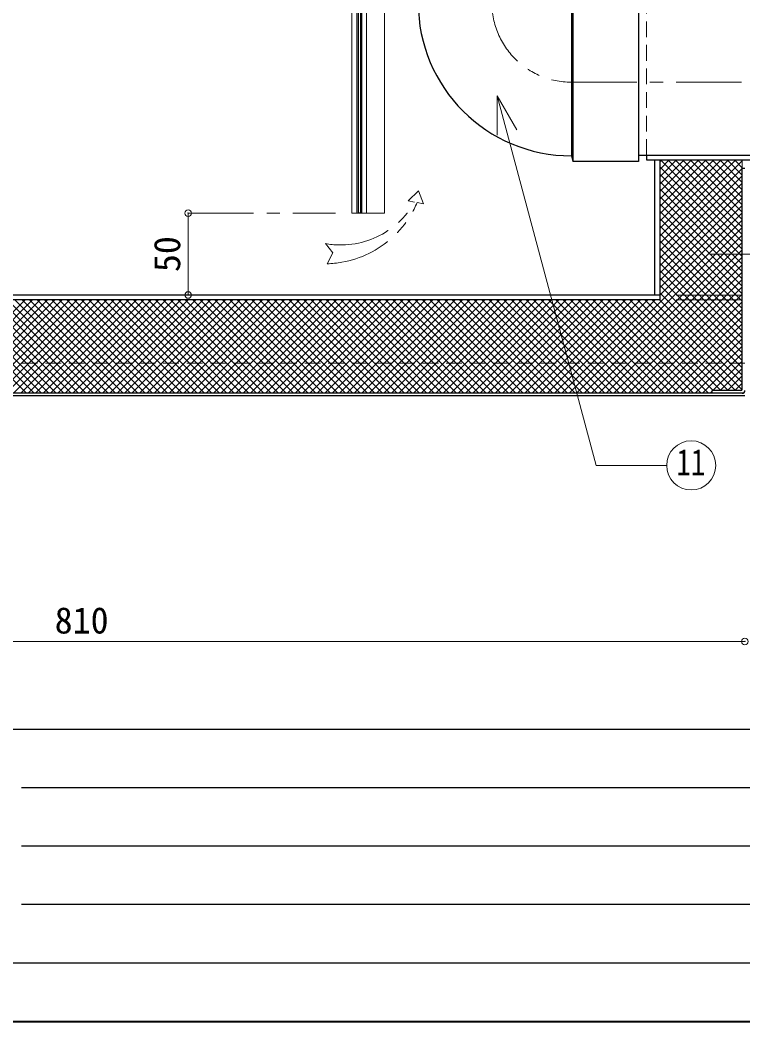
# Model space of a CAD drawing. Units: millimetres at full size, sheet at 1:8; details may follow other scales. Extents: x -1691 to 1549, y -1119 to 1129.
# Drawn here: x -894 to -452, y -1119 to -507 of the extents above; entities that cross this region are included whole.
import ezdxf
from ezdxf.enums import TextEntityAlignment as Align

# ---------------------------------------------------------------- set-up
doc = ezdxf.new("R2010")
doc.units = ezdxf.units.MM
doc.header["$LTSCALE"] = 8
doc.header["$PDMODE"] = 32
doc.header["$PDSIZE"] = 4
doc.linetypes.add('CHAIN1', pattern=[8, 5, -1, 1, -1])
doc.linetypes.add('DASHED1', pattern=[1.8, 1.2, -0.6])
doc.layers.add('0-0_ﾚｲﾔ1', color=4, linetype='Continuous', lineweight=9)
doc.styles.add('ＭＳ ゴシック', font='')
doc.styles.get('ＭＳ ゴシック').set_extended_font_data('MS Gothic')

msp = doc.modelspace()

# ---------------------------------------------------------------- linework, layer by layer
at = {"layer": '0-0_ﾚｲﾔ1', "color": 7, "lineweight": 18}
for p, q in [((-691.137, -624.909), (-691.137, -224.909)), ((-688.137, -624.909), (-688.137, -224.909)), ((-685.137, -237.152), (-685.137, -624.909)), ((-682.137, -237.773), (-682.137, -624.909)), ((-602.369, -553.319), (-602.369, -577.319)), ((-602.369, -553.319), (-590.369, -574.104)), ((-602.369, -553.319), (-541.907, -778.967)), ((-452.737, -597.409), (-452.737, -592.409)), ((-688.137, -624.909), (-691.137, -624.909)), ((-685.137, -624.909), (-682.137, -624.909)), ((-541.907, -778.967), (-498.92, -778.967))]:
    msp.add_line(p, q, dxfattribs=at)
at = {"layer": '0-0_ﾚｲﾔ1', "color": 5, "lineweight": 25}
for p, q in [((-687.387, -224.909), (-687.387, -624.909)), ((-685.887, -225.659), (-685.887, -624.909)), ((-557.137, -455.409), (-557.137, -589.909)), ((-556.137, -496.409), (-556.137, -593.409)), ((-516.137, -496.409), (-516.137, -593.409)), ((-557.137, -589.909), (-556.137, -593.409)), ((-516.137, -593.409), (-556.137, -593.409)), ((-516.137, -589.409), (-427.137, -589.409)), ((-511.137, -589.409), (-511.137, -592.409)), ((-511.137, -592.409), (-427.137, -592.409)), ((-506.137, -674.909), (-506.137, -592.409)), ((-503.137, -592.409), (-503.137, -677.909)), ((-452.737, -597.409), (-451.137, -597.409)), ((-452.737, -732.509), (-452.737, -597.409)), ((-685.887, -624.909), (-687.387, -624.909)), ((-503.137, -674.909), (-1209.137, -674.909)), ((-503.137, -677.909), (-1209.137, -677.909)), ((-471.137, -734.909), (-471.137, -733.309)), ((-453.537, -733.309), (-471.137, -733.309)), ((-451.137, -736.509), (-1261.137, -736.509)), ((-451.937, -734.909), (-1260.337, -734.909))]:
    msp.add_line(p, q, dxfattribs=at)
at = {"layer": '0-0_ﾚｲﾔ1'}
for p, q in [((-671.137, -624.909), (-671.137, -474.909)), ((-503.137, -638.902), (-456.645, -592.409)), ((-503.137, -634.376), (-461.17, -592.409)), ((-503.137, -629.851), (-465.696, -592.409)), ((-503.137, -625.325), (-470.221, -592.409)), ((-503.137, -620.8), (-474.747, -592.409)), ((-503.137, -616.275), (-479.272, -592.409)), ((-503.137, -611.749), (-483.797, -592.409)), ((-503.137, -607.224), (-488.323, -592.409)), ((-503.137, -602.698), (-492.848, -592.409)), ((-503.137, -598.173), (-497.374, -592.409)), ((-503.137, -593.647), (-501.899, -592.409)), ((-503.137, -643.427), (-452.737, -593.027)), ((-502.758, -592.409), (-452.737, -642.43)), ((-498.232, -592.409), (-452.737, -637.904)), ((-493.707, -592.409), (-452.737, -633.379)), ((-489.181, -592.409), (-452.737, -628.853)), ((-484.656, -592.409), (-452.737, -624.328)), ((-480.13, -592.409), (-452.737, -619.802)), ((-475.605, -592.409), (-452.737, -615.277)), ((-471.08, -592.409), (-452.737, -610.751)), ((-466.554, -592.409), (-452.737, -606.226)), ((-462.029, -592.409), (-452.737, -601.7)), ((-457.503, -592.409), (-452.737, -597.175)), ((-452.978, -592.409), (-452.737, -592.649)), ((-503.137, -596.555), (-452.737, -646.955)), ((-503.137, -647.953), (-452.737, -597.553)), ((-503.137, -601.081), (-452.737, -651.481)), ((-503.137, -652.478), (-452.737, -602.078)), ((-503.137, -605.606), (-452.737, -656.006)), ((-503.137, -657.004), (-452.737, -606.604)), ((-503.137, -610.131), (-452.737, -660.531)), ((-503.137, -661.529), (-452.737, -611.129)), ((-503.137, -614.657), (-452.737, -665.057)), ((-503.137, -666.055), (-452.737, -615.655)), ((-503.137, -619.182), (-452.737, -669.582)), ((-503.137, -670.58), (-452.737, -620.18)), ((-503.137, -623.708), (-452.737, -674.108)), ((-791.137, -624.909), (-791.137, -674.909)), ((-688.137, -624.909), (-687.387, -624.909)), ((-685.887, -624.909), (-685.137, -624.909)), ((-682.137, -624.909), (-671.137, -624.909)), ((-558.415, -734.909), (-452.737, -629.231)), ((-503.137, -675.106), (-452.737, -624.706)), ((-503.137, -628.233), (-452.737, -678.633)), ((-553.89, -734.909), (-452.737, -633.757)), ((-503.137, -632.759), (-452.737, -683.159)), ((-549.364, -734.909), (-452.737, -638.282)), ((-503.137, -637.284), (-452.737, -687.684)), ((-503.137, -641.81), (-452.737, -692.21)), ((-544.839, -734.909), (-452.737, -642.808)), ((-540.313, -734.909), (-452.737, -647.333)), ((-503.137, -646.335), (-452.737, -696.735)), ((-535.788, -734.909), (-452.737, -651.859)), ((-503.137, -650.861), (-452.737, -701.261)), ((-531.262, -734.909), (-452.737, -656.384)), ((-503.137, -655.386), (-452.737, -705.786)), ((-503.137, -659.912), (-452.737, -710.312)), ((-526.737, -734.909), (-452.737, -660.91)), ((-522.211, -734.909), (-452.737, -665.435)), ((-503.137, -664.437), (-452.737, -714.837)), ((-517.686, -734.909), (-452.737, -669.961)), ((-503.137, -668.963), (-452.737, -719.363)), ((-947.607, -734.909), (-890.607, -677.909)), ((-946.739, -677.909), (-889.739, -734.909)), ((-943.081, -734.909), (-886.081, -677.909)), ((-942.214, -677.909), (-885.214, -734.909)), ((-938.556, -734.909), (-881.556, -677.909)), ((-937.688, -677.909), (-880.688, -734.909)), ((-934.03, -734.909), (-877.03, -677.909)), ((-933.163, -677.909), (-876.163, -734.909)), ((-929.505, -734.909), (-872.505, -677.909)), ((-928.638, -677.909), (-871.638, -734.909)), ((-924.979, -734.909), (-867.979, -677.909)), ((-924.112, -677.909), (-867.112, -734.909)), ((-920.454, -734.909), (-863.454, -677.909)), ((-919.587, -677.909), (-862.587, -734.909)), ((-915.928, -734.909), (-858.928, -677.909)), ((-915.061, -677.909), (-858.061, -734.909)), ((-911.403, -734.909), (-854.403, -677.909)), ((-910.536, -677.909), (-853.536, -734.909)), ((-906.877, -734.909), (-849.877, -677.909)), ((-906.01, -677.909), (-849.01, -734.909)), ((-902.352, -734.909), (-845.352, -677.909)), ((-901.485, -677.909), (-844.485, -734.909)), ((-897.826, -734.909), (-840.826, -677.909)), ((-896.959, -677.909), (-839.959, -734.909)), ((-893.301, -734.909), (-836.301, -677.909)), ((-892.434, -677.909), (-835.434, -734.909)), ((-888.776, -734.909), (-831.776, -677.909)), ((-887.908, -677.909), (-830.908, -734.909)), ((-884.25, -734.909), (-827.25, -677.909)), ((-883.383, -677.909), (-826.383, -734.909)), ((-879.725, -734.909), (-822.725, -677.909)), ((-878.857, -677.909), (-821.857, -734.909)), ((-875.199, -734.909), (-818.199, -677.909)), ((-874.332, -677.909), (-817.332, -734.909)), ((-870.674, -734.909), (-813.674, -677.909)), ((-869.806, -677.909), (-812.806, -734.909)), ((-866.148, -734.909), (-809.148, -677.909)), ((-865.281, -677.909), (-808.281, -734.909)), ((-861.623, -734.909), (-804.623, -677.909)), ((-860.755, -677.909), (-803.755, -734.909)), ((-857.097, -734.909), (-800.097, -677.909)), ((-856.23, -677.909), (-799.23, -734.909)), ((-852.572, -734.909), (-795.572, -677.909)), ((-851.704, -677.909), (-794.704, -734.909)), ((-848.046, -734.909), (-791.046, -677.909)), ((-847.179, -677.909), (-790.179, -734.909)), ((-843.521, -734.909), (-786.521, -677.909)), ((-842.653, -677.909), (-785.653, -734.909)), ((-838.995, -734.909), (-781.995, -677.909)), ((-838.128, -677.909), (-781.128, -734.909)), ((-834.47, -734.909), (-777.47, -677.909)), ((-833.602, -677.909), (-776.602, -734.909)), ((-829.944, -734.909), (-772.944, -677.909)), ((-829.077, -677.909), (-772.077, -734.909)), ((-825.419, -734.909), (-768.419, -677.909)), ((-824.551, -677.909), (-767.551, -734.909)), ((-820.893, -734.909), (-763.893, -677.909)), ((-820.026, -677.909), (-763.026, -734.909)), ((-816.368, -734.909), (-759.368, -677.909)), ((-815.5, -677.909), (-758.5, -734.909)), ((-811.842, -734.909), (-754.842, -677.909)), ((-810.975, -677.909), (-753.975, -734.909)), ((-807.317, -734.909), (-750.317, -677.909)), ((-806.449, -677.909), (-749.449, -734.909)), ((-802.791, -734.909), (-745.791, -677.909)), ((-801.924, -677.909), (-744.924, -734.909)), ((-798.266, -734.909), (-741.266, -677.909)), ((-797.398, -677.909), (-740.398, -734.909)), ((-793.74, -734.909), (-736.74, -677.909)), ((-792.873, -677.909), (-735.873, -734.909)), ((-789.215, -734.909), (-732.215, -677.909)), ((-788.348, -677.909), (-731.348, -734.909)), ((-784.689, -734.909), (-727.689, -677.909)), ((-783.822, -677.909), (-726.822, -734.909)), ((-780.164, -734.909), (-723.164, -677.909)), ((-779.297, -677.909), (-722.297, -734.909)), ((-775.638, -734.909), (-718.638, -677.909)), ((-774.771, -677.909), (-717.771, -734.909)), ((-771.113, -734.909), (-714.113, -677.909)), ((-770.246, -677.909), (-713.246, -734.909)), ((-766.587, -734.909), (-709.587, -677.909)), ((-765.72, -677.909), (-708.72, -734.909)), ((-762.062, -734.909), (-705.062, -677.909)), ((-761.195, -677.909), (-704.195, -734.909)), ((-757.537, -734.909), (-700.537, -677.909)), ((-756.669, -677.909), (-699.669, -734.909)), ((-753.011, -734.909), (-696.011, -677.909)), ((-752.144, -677.909), (-695.144, -734.909)), ((-748.486, -734.909), (-691.486, -677.909)), ((-747.618, -677.909), (-690.618, -734.909)), ((-743.96, -734.909), (-686.96, -677.909)), ((-743.093, -677.909), (-686.093, -734.909)), ((-739.435, -734.909), (-682.435, -677.909)), ((-738.567, -677.909), (-681.567, -734.909)), ((-734.909, -734.909), (-677.909, -677.909)), ((-734.042, -677.909), (-677.042, -734.909)), ((-730.384, -734.909), (-673.384, -677.909)), ((-729.516, -677.909), (-672.516, -734.909)), ((-725.858, -734.909), (-668.858, -677.909)), ((-724.991, -677.909), (-667.991, -734.909)), ((-721.333, -734.909), (-664.333, -677.909)), ((-720.465, -677.909), (-663.465, -734.909)), ((-716.807, -734.909), (-659.807, -677.909)), ((-715.94, -677.909), (-658.94, -734.909)), ((-712.282, -734.909), (-655.282, -677.909)), ((-711.414, -677.909), (-654.414, -734.909)), ((-707.756, -734.909), (-650.756, -677.909)), ((-706.889, -677.909), (-649.889, -734.909)), ((-703.231, -734.909), (-646.231, -677.909)), ((-702.363, -677.909), (-645.363, -734.909)), ((-698.705, -734.909), (-641.705, -677.909)), ((-697.838, -677.909), (-640.838, -734.909)), ((-694.18, -734.909), (-637.18, -677.909)), ((-693.312, -677.909), (-636.312, -734.909)), ((-689.654, -734.909), (-632.654, -677.909)), ((-688.787, -677.909), (-631.787, -734.909)), ((-685.129, -734.909), (-628.129, -677.909)), ((-684.261, -677.909), (-627.261, -734.909)), ((-680.603, -734.909), (-623.603, -677.909)), ((-679.736, -677.909), (-622.736, -734.909)), ((-676.078, -734.909), (-619.078, -677.909)), ((-675.21, -677.909), (-618.21, -734.909)), ((-671.552, -734.909), (-614.552, -677.909)), ((-670.685, -677.909), (-613.685, -734.909)), ((-667.027, -734.909), (-610.027, -677.909)), ((-666.159, -677.909), (-609.159, -734.909)), ((-662.501, -734.909), (-605.501, -677.909)), ((-661.634, -677.909), (-604.634, -734.909)), ((-657.976, -734.909), (-600.976, -677.909)), ((-657.109, -677.909), (-600.109, -734.909)), ((-653.45, -734.909), (-596.45, -677.909)), ((-652.583, -677.909), (-595.583, -734.909)), ((-648.925, -734.909), (-591.925, -677.909)), ((-648.058, -677.909), (-591.058, -734.909)), ((-644.399, -734.909), (-587.399, -677.909)), ((-643.532, -677.909), (-586.532, -734.909)), ((-639.874, -734.909), (-582.874, -677.909)), ((-639.007, -677.909), (-582.007, -734.909)), ((-635.348, -734.909), (-578.348, -677.909)), ((-634.481, -677.909), (-577.481, -734.909)), ((-630.823, -734.909), (-573.823, -677.909)), ((-629.956, -677.909), (-572.956, -734.909)), ((-626.297, -734.909), (-569.297, -677.909)), ((-625.43, -677.909), (-568.43, -734.909)), ((-621.772, -734.909), (-564.772, -677.909)), ((-620.905, -677.909), (-563.905, -734.909)), ((-617.247, -734.909), (-560.247, -677.909)), ((-616.379, -677.909), (-559.379, -734.909)), ((-612.721, -734.909), (-555.721, -677.909)), ((-611.854, -677.909), (-554.854, -734.909)), ((-608.196, -734.909), (-551.196, -677.909)), ((-607.328, -677.909), (-550.328, -734.909)), ((-603.67, -734.909), (-546.67, -677.909)), ((-602.803, -677.909), (-545.803, -734.909)), ((-599.145, -734.909), (-542.145, -677.909)), ((-598.277, -677.909), (-541.277, -734.909)), ((-594.619, -734.909), (-537.619, -677.909)), ((-593.752, -677.909), (-536.752, -734.909)), ((-590.094, -734.909), (-533.094, -677.909)), ((-589.226, -677.909), (-532.226, -734.909)), ((-585.568, -734.909), (-528.568, -677.909)), ((-584.701, -677.909), (-527.701, -734.909)), ((-581.043, -734.909), (-524.043, -677.909)), ((-580.175, -677.909), (-523.175, -734.909)), ((-576.517, -734.909), (-519.517, -677.909)), ((-575.65, -677.909), (-518.65, -734.909)), ((-571.992, -734.909), (-514.992, -677.909)), ((-571.124, -677.909), (-514.124, -734.909)), ((-567.466, -734.909), (-510.466, -677.909)), ((-566.599, -677.909), (-509.599, -734.909)), ((-562.941, -734.909), (-505.941, -677.909)), ((-562.073, -677.909), (-505.073, -734.909)), ((-557.548, -677.909), (-500.548, -734.909)), ((-553.022, -677.909), (-496.022, -734.909)), ((-548.497, -677.909), (-491.497, -734.909)), ((-543.971, -677.909), (-486.971, -734.909)), ((-539.446, -677.909), (-482.446, -734.909)), ((-534.92, -677.909), (-477.92, -734.909)), ((-530.395, -677.909), (-473.395, -734.909)), ((-525.869, -677.909), (-470.469, -733.309)), ((-521.344, -677.909), (-465.944, -733.309)), ((-516.819, -677.909), (-461.419, -733.309)), ((-513.16, -734.909), (-452.737, -674.486)), ((-512.293, -677.909), (-456.893, -733.309)), ((-508.635, -734.909), (-452.737, -679.012)), ((-507.768, -677.909), (-452.818, -732.859)), ((-503.242, -677.909), (-452.737, -728.414)), ((-503.137, -673.488), (-452.737, -723.888)), ((-504.109, -734.909), (-452.737, -683.537)), ((-499.584, -734.909), (-452.737, -688.063)), ((-495.058, -734.909), (-452.737, -692.588)), ((-490.533, -734.909), (-452.737, -697.114)), ((-486.008, -734.909), (-452.737, -701.639)), ((-481.482, -734.909), (-452.737, -706.164)), ((-476.957, -734.909), (-452.737, -710.69)), ((-470.831, -733.309), (-452.737, -715.215)), ((-466.306, -733.309), (-452.737, -719.741)), ((-461.78, -733.309), (-452.737, -724.266)), ((-472.431, -734.909), (-471.137, -733.615)), ((-457.255, -733.309), (-452.737, -728.792)), ((-1261.137, -886.509), (-451.137, -886.509))]:
    msp.add_line(p, q, dxfattribs=at)
at = {"layer": '0-0_ﾚｲﾔ1', "linetype": 'DASHED1'}
for p, q in [((-511.137, -589.409), (-511.137, -500.409)), ((-451.137, -716.509), (-1261.137, -716.509))]:
    msp.add_line(p, q, dxfattribs=at)
at = {"layer": '0-0_ﾚｲﾔ1', "linetype": 'CHAIN1'}
for p, q in [((-557.137, -544.909), (243.863, -544.909)), ((-651.29, -618.409), (-647.366, -619.183)), ((-791.137, -624.909), (-701.137, -624.909)), ((-472.737, -649.909), (-429.537, -649.909)), ((-493.137, -674.909), (333.863, -674.909)), ((-493.137, -677.909), (378.863, -677.909))]:
    msp.add_line(p, q, dxfattribs=at)
at = {"layer": '0-0_ﾚｲﾔ1', "color": 6, "lineweight": 25}
for p, q in [((-1655.137, -940.052), (1512.863, -940.052)), ((-892.852, -975.766), (-149.995, -975.766)), ((-149.995, -1011.481), (-892.852, -1011.481)), ((-149.995, -1047.195), (-892.852, -1047.195)), ((1512.863, -1082.909), (-1655.137, -1082.909))]:
    msp.add_line(p, q, dxfattribs=at)
at = {"layer": '0-0_ﾚｲﾔ1', "color": 1, "lineweight": 40}
msp.add_line((1548.863, -1118.909), (-1691.137, -1118.909), dxfattribs=at)
at = {"layer": '0-0_ﾚｲﾔ1', "linetype": 'CHAIN1'}
for points in [[(-647.366, -619.183), (-650.416, -611.226), (-656.782, -617.326), (-652.826, -618.106)], [(-707.234, -643.516), (-702.72, -649.173), (-706.148, -655.858)]]:
    msp.add_lwpolyline(points, dxfattribs=at)
at = {"layer": '0-0_ﾚｲﾔ1', "color": 7, "lineweight": 18}
msp.add_circle((-483.92, -778.967), 15, dxfattribs=at)
at = {"layer": '0-0_ﾚｲﾔ1', "color": 5, "lineweight": 25}
for centre, radius, start, end in [((-557.137, -496.409), 93.5, 180, 270), ((-453.537, -732.509), 0.8, 270, 0), ((-452.737, -733.309), 1.6, 270, 0)]:
    msp.add_arc(centre, radius, start, end, dxfattribs=at)
at = {"layer": '0-0_ﾚｲﾔ1', "linetype": 'CHAIN1'}
for centre, radius, start, end in [((-557.137, -496.409), 48.5, 180, 270), ((-697.989, -592.357), 51.988, 259.7568, 330.31055), ((-708.07, -594.138), 61.75, 271.78333, 336.85545)]:
    msp.add_arc(centre, radius, start, end, dxfattribs=at)
at = {"layer": '0-0_ﾚｲﾔ1', "color": 1}
for p in [(-791.137, -624.909), (-791.137, -674.909), (-451.137, -886.509)]:
    msp.add_point(p, dxfattribs=at)

# ---------------------------------------------------------------- texts
at = {"layer": '0-0_ﾚｲﾔ1', "color": 7, "style": 'ＭＳ ゴシック'}
msp.add_text('50', height=16.13, rotation=90, dxfattribs=at).set_placement((-791.137, -660.909), align=Align.BOTTOM_LEFT)
at = {"layer": '0-0_ﾚｲﾔ1', "color": 7, "style": 'ＭＳ ゴシック', "width": 0.8}
msp.add_text('11', height=16.13, dxfattribs=at).set_placement((-492.92, -789.967), align=Align.BOTTOM_LEFT)
at = {"layer": '0-0_ﾚｲﾔ1', "color": 7, "style": 'ＭＳ ゴシック'}
msp.add_text('810', height=16.13, dxfattribs=at).set_placement((-872.637, -886.509), align=Align.BOTTOM_LEFT)

doc.saveas('drawing.dxf')
